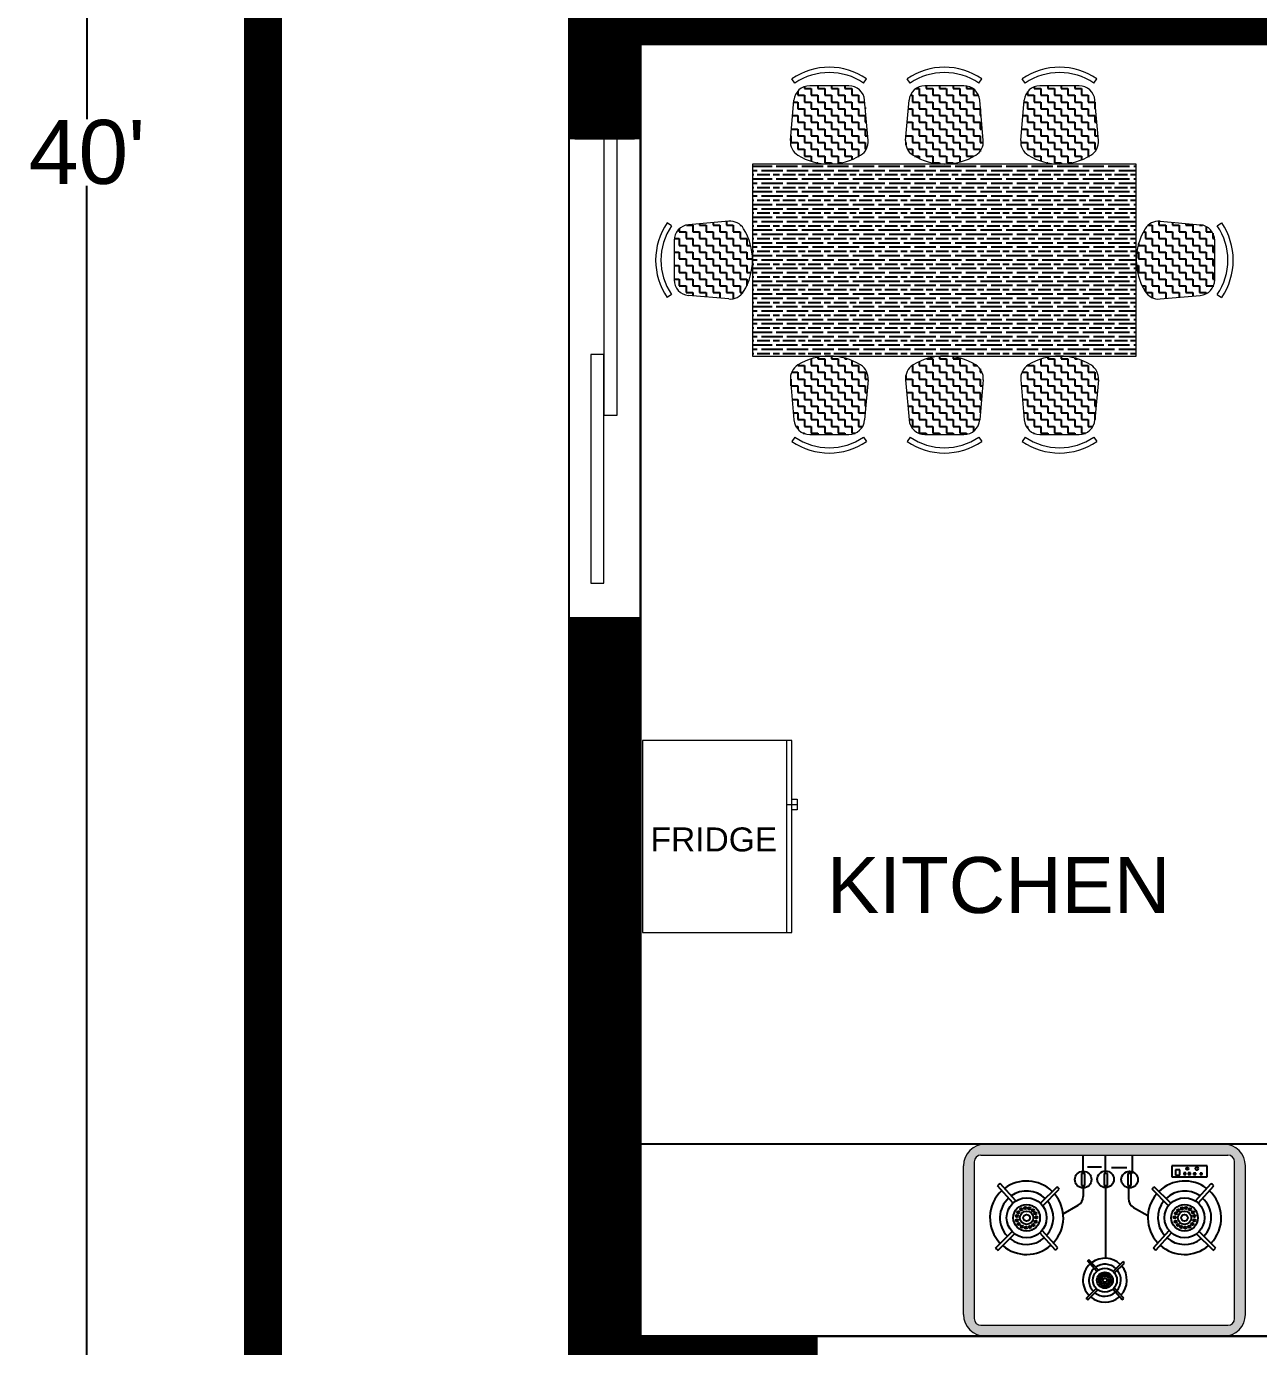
# Model space of a CAD drawing. Header units: inches. Extents: x 2718 to 3105, y 7857 to 8371.
# Drawn here: x 2717.6 to 2871.7, y 7954.3 to 8119.4 of the extents above; entities that cross this region are included whole.
import ezdxf

# ---------------------------------------------------------------- set-up
doc = ezdxf.new("R2010")
doc.units = ezdxf.units.IN
doc.header["$MEASUREMENT"] = 0
for name, color, linetype, lineweight in [('applience', 255, 'Continuous', 0), ('FURNITURE', 11, 'Continuous', 13), ('Text cabs', 253, 'Continuous', 9)]:
    doc.layers.add(name, color=color, linetype=linetype, lineweight=lineweight)
for name, color, linetype in [('DOOR', 130, 'Continuous'), ('kitchen technics', 250, 'Continuous'), ('OUTER WALL', 50, 'Continuous'), ('WALL', 212, 'Continuous'), ('windwo', 142, 'Continuous')]:
    doc.layers.add(name, color=color, linetype=linetype)
doc.styles.get("Standard").update_dxf_attribs({"font": 'arial.ttf'})
doc.dimstyles.get("Standard").update_dxf_attribs({"dimtxt": 8, "dimasz": 5, "dimexe": 0.18, "dimexo": 0.0625, "dimgap": 0.09, "dimtad": 0, "dimtih": 1, "dimtoh": 1, "dimdec": 1, "dimzin": 0, "dimdsep": 46, "dimlunit": 4, "dimtxsty": 'Standard', "dimcen": 0.09, "dimadec": 0, "dimazin": 0, "dimtfac": 1, "dimtdec": 1, "dimtofl": 0, "dimtmove": 0, "dimatfit": 3, "dimfxl": 8, "dimfxlon": 1, "dimtolj": 1, "dimtzin": 0, "dimarcsym": 0})

# ---------------------------------------------------------------- blocks, each defined once
blk = doc.blocks.new('21')
for p, q in [((2734.686, 1176.9954), (2734.6686, 1177.0209)), ((2735.0885, 1176.9954), (2735.1059, 1177.0209)), ((2735.002, 1176.9799), (2734.7725, 1176.9799)), ((2734.6595, 1176.6598), (2734.68, 1176.8951)), ((2735.115, 1176.6598), (2735.0945, 1176.8951)), ((2734.3248, 1176.5206), (2734.3248, 1174.2706)), ((2735.4498, 1176.5206), (2734.3248, 1176.5206)), ((2735.4498, 1174.2706), (2735.4498, 1176.5206)), ((2733.85, 1176.2718), (2733.8245, 1176.2893)), ((2734.1856, 1176.2983), (2733.9503, 1176.2779)), ((2735.5889, 1176.2983), (2735.8242, 1176.2779)), ((2735.9245, 1176.2718), (2735.95, 1176.2893)), ((2733.8655, 1176.1853), (2733.8655, 1175.9559)), ((2735.909, 1175.9559), (2735.909, 1176.1853)), ((2733.85, 1175.8694), (2733.8245, 1175.8519)), ((2734.1856, 1175.8429), (2733.9503, 1175.8634)), ((2735.5889, 1175.8429), (2735.8242, 1175.8634)), ((2735.9245, 1175.8694), (2735.95, 1175.8519)), ((2734.1856, 1175.6233), (2733.9503, 1175.6029)), ((2735.5889, 1175.6233), (2735.8242, 1175.6029)), ((2733.85, 1175.5968), (2733.8245, 1175.6143)), ((2735.9245, 1175.5968), (2735.95, 1175.6143)), ((2733.8655, 1175.5103), (2733.8655, 1175.2809)), ((2735.909, 1175.2809), (2735.909, 1175.5103)), ((2733.85, 1175.1944), (2733.8245, 1175.1769)), ((2734.1856, 1175.1679), (2733.9503, 1175.1884)), ((2735.5889, 1175.1679), (2735.8242, 1175.1884)), ((2735.9245, 1175.1944), (2735.95, 1175.1769)), ((2733.85, 1174.9218), (2733.8245, 1174.9393)), ((2734.1856, 1174.9483), (2733.9503, 1174.9279)), ((2735.5889, 1174.9483), (2735.8242, 1174.9279)), ((2735.9245, 1174.9218), (2735.95, 1174.9393)), ((2733.8655, 1174.8353), (2733.8655, 1174.6059)), ((2735.909, 1174.6059), (2735.909, 1174.8353)), ((2733.85, 1174.5194), (2733.8245, 1174.5019)), ((2734.1856, 1174.4929), (2733.9503, 1174.5134)), ((2735.5889, 1174.4929), (2735.8242, 1174.5134)), ((2735.9245, 1174.5194), (2735.95, 1174.5019)), ((2734.3248, 1174.2706), (2735.4498, 1174.2706)), ((2734.6595, 1174.1315), (2734.68, 1173.8962)), ((2735.115, 1174.1315), (2735.0945, 1173.8962)), ((2734.686, 1173.7959), (2734.6686, 1173.7703)), ((2734.7725, 1173.8114), (2735.002, 1173.8114)), ((2735.0885, 1173.7959), (2735.1059, 1173.7703))]:
    blk.add_line(p, q)
for centre, radius, start, end in [((2734.8873, 1176.7013), 0.3873, 55.61966, 124.38034), ((2734.8873, 1176.7013), 0.3563, 55.61966, 124.38034), ((2734.7725, 1176.887), 0.0929, 90, 175.03026), ((2735.002, 1176.887), 0.0929, 4.96974, 90), ((2734.7521, 1176.6517), 0.0929, 175.03026, 238.40697), ((2735.0224, 1176.6517), 0.0929, 301.59303, 4.96974), ((2734.8873, 1176.8715), 0.3509, 238.40697, 301.59303), ((2734.1441, 1176.0706), 0.3873, 145.61966, 214.38034), ((2734.1441, 1176.0706), 0.3563, 145.61966, 214.38034), ((2733.9584, 1176.1853), 0.0929, 94.96974, 180), ((2734.1936, 1176.2058), 0.0929, 31.59303, 94.96974), ((2733.9738, 1176.0706), 0.3509, 328.40697, 31.59303), ((2735.8007, 1176.0706), 0.3509, 148.40697, 211.59303), ((2735.5809, 1176.2058), 0.0929, 85.03026, 148.40697), ((2735.8161, 1176.1853), 0.0929, 0, 85.03026), ((2735.6304, 1176.0706), 0.3563, 325.61966, 34.38034), ((2735.6304, 1176.0706), 0.3873, 325.61966, 34.38034), ((2733.9584, 1175.9559), 0.0929, 180, 265.03026), ((2735.8161, 1175.9559), 0.0929, 274.96974, 0), ((2734.1936, 1175.9354), 0.0929, 265.03026, 328.40697), ((2735.5809, 1175.9354), 0.0929, 211.59303, 274.96974), ((2734.1936, 1175.5308), 0.0929, 31.59303, 94.96974), ((2735.5809, 1175.5308), 0.0929, 85.03026, 148.40697), ((2734.1441, 1175.3956), 0.3873, 145.61966, 214.38034), ((2734.1441, 1175.3956), 0.3563, 145.61966, 214.38034), ((2733.9584, 1175.5103), 0.0929, 94.96974, 180), ((2733.9738, 1175.3956), 0.3509, 328.40697, 31.59303), ((2735.8007, 1175.3956), 0.3509, 148.40697, 211.59303), ((2735.8161, 1175.5103), 0.0929, 0, 85.03026), ((2735.6304, 1175.3956), 0.3563, 325.61966, 34.38034), ((2735.6304, 1175.3956), 0.3873, 325.61966, 34.38034), ((2733.9584, 1175.2809), 0.0929, 180, 265.03026), ((2735.8161, 1175.2809), 0.0929, 274.96974, 0), ((2734.1936, 1175.2604), 0.0929, 265.03026, 328.40697), ((2735.5809, 1175.2604), 0.0929, 211.59303, 274.96974), ((2734.1441, 1174.7206), 0.3873, 145.61966, 214.38034), ((2734.1441, 1174.7206), 0.3563, 145.61966, 214.38034), ((2733.9584, 1174.8353), 0.0929, 94.96974, 180), ((2734.1936, 1174.8558), 0.0929, 31.59303, 94.96974), ((2735.5809, 1174.8558), 0.0929, 85.03026, 148.40697), ((2735.8161, 1174.8353), 0.0929, 0, 85.03026), ((2735.6304, 1174.7206), 0.3563, 325.61966, 34.38034), ((2735.6304, 1174.7206), 0.3873, 325.61966, 34.38034), ((2733.9738, 1174.7206), 0.3509, 328.40697, 31.59303), ((2735.8007, 1174.7206), 0.3509, 148.40697, 211.59303), ((2733.9584, 1174.6059), 0.0929, 180, 265.03026), ((2734.1936, 1174.5854), 0.0929, 265.03026, 328.40697), ((2735.5809, 1174.5854), 0.0929, 211.59303, 274.96974), ((2735.8161, 1174.6059), 0.0929, 274.96974, 0), ((2734.8873, 1173.9197), 0.3509, 58.40697, 121.59303), ((2734.7521, 1174.1395), 0.0929, 121.59303, 184.96974), ((2735.0224, 1174.1395), 0.0929, 355.03026, 58.40697), ((2734.7725, 1173.9042), 0.0929, 184.96974, 270), ((2735.002, 1173.9042), 0.0929, 270, 355.03026), ((2734.8873, 1174.09), 0.3873, 235.61966, 304.38034), ((2734.8873, 1174.09), 0.3563, 235.61966, 304.38034)]:
    blk.add_arc(centre, radius, start, end)
blk = doc.blocks.new('Gruppe-242')
at = {"color": 7, "linetype": 'Continuous', "lineweight": 18}
for p, q in [((0, -67.5), (90, -67.5)), ((30, -67.5), (30, -72.5)), ((27.5, -70), (27.5, -72.5)), ((27.5, -72.5), (32.5, -72.5)), ((32.5, -72.5), (32.5, -70))]:
    blk.add_line(p, q, dxfattribs=at)
blk.add_lwpolyline([(0, -70), (0, 0), (90, 0), (90, -70)], close=True, dxfattribs=at)
blk = doc.blocks.new('FRIDGE_DBL')
at = {"color": 7}
blk.add_blockref('Gruppe-242', (0, 0), dxfattribs=at)
blk = doc.blocks.new('*D49')
at = {"layer": 'Defpoints', "color": 0, "transparency": 16777216}
for p in [(2744.96, 8343.61), (2725.22, 7863.61), (2744.96, 7863.61)]:
    blk.add_point(p, dxfattribs=at)
at = {"layer": 'windwo', "color": 0, "lineweight": -2, "transparency": 16777216}
for p, q in [((2733.22, 8343.61), (2725.04, 8343.61)), ((2725.22, 8338.61), (2725.22, 8107.78)), ((2725.22, 7868.61), (2725.22, 8099.43)), ((2733.22, 7863.61), (2725.04, 7863.61))]:
    blk.add_line(p, q, dxfattribs=at)
at = {"layer": 'windwo', "color": 0, "transparency": 16777216}
for points in [[(2724.38, 8338.61), (2726.05, 8338.61), (2725.22, 8343.61)], [(2724.38, 7868.61), (2726.05, 7868.61), (2725.22, 7863.61)]]:
    blk.add_solid(points, dxfattribs=at)
at = {"layer": 'windwo', "color": 0, "transparency": 16777216, "insert": (2725.22, 8103.61), "char_height": 8, "attachment_point": 5}
blk.add_mtext("\\A1;40'", dxfattribs=at)

msp = doc.modelspace()

# ---------------------------------------------------------------- hatches: boundary and pattern name
at = {"layer": 'DOOR', "ltscale": 99, "true_color": 0x727430, "transparency": 33554664}
h = msp.add_hatch(dxfattribs=at)
h.set_pattern_fill('ZIGZAG', color=67, scale=0.266095, angle=-90)
h.set_pattern_definition([(270, (-2325.9715, 15637.5237), (0.84485054, -0.84485054), [0.84485054, -0.84485054]), (360, (-2325.9715, 15636.67885), (0.84485054, 0.84485054), [0.84485054, -0.84485054])])
h.paths.add_polyline_path([(2850.77, 8103.25, 0.283804), (2851.71, 8105.11), (2851.27, 8110.13, 0.389031), (2849.3, 8111.94), (2844.4, 8111.94, 0.389031), (2842.43, 8110.13), (2841.99, 8105.11, 0.283804), (2842.93, 8103.25, 0.282906)])
h.paths.add_polyline_path([(2851.71, 8075.17, 0.283804), (2850.77, 8077.03, 0.282906), (2842.93, 8077.03, 0.283804), (2841.99, 8075.17), (2842.43, 8070.15, 0.389031), (2844.4, 8068.34), (2849.3, 8068.34, 0.389031), (2851.27, 8070.15)])
h.paths.add_polyline_path([(2834.9, 8068.34, 0.389031), (2836.87, 8070.15), (2837.31, 8075.17, 0.283804), (2836.37, 8077.03, 0.282906), (2828.53, 8077.03, 0.283804), (2827.59, 8075.17), (2828.03, 8070.15, 0.389031), (2830, 8068.34)])
h.paths.add_polyline_path([(2820.5, 8068.34, 0.389031), (2822.47, 8070.15), (2822.91, 8075.17, 0.283804), (2821.97, 8077.03, 0.282906), (2814.13, 8077.03, 0.283804), (2813.19, 8075.17), (2813.63, 8070.15, 0.389031), (2815.6, 8068.34)])
h.paths.add_polyline_path([(2821.97, 8103.25, 0.283804), (2822.91, 8105.11), (2822.47, 8110.13, 0.389031), (2820.5, 8111.94), (2815.6, 8111.94, 0.389031), (2813.63, 8110.13), (2813.19, 8105.11, 0.283804), (2814.13, 8103.25, 0.282906)])
h.paths.add_polyline_path([(2830, 8111.94, 0.389031), (2828.03, 8110.13), (2827.59, 8105.11, 0.283804), (2828.53, 8103.25, 0.282906), (2836.37, 8103.25, 0.283804), (2837.31, 8105.11), (2836.87, 8110.13, 0.389031), (2834.9, 8111.94)])
at = {"layer": 'DOOR', "ltscale": 99, "true_color": 0x6c3932, "transparency": 33554664}
h = msp.add_hatch(dxfattribs=at)
h.set_pattern_fill('GOST_WOOD', color=17, scale=0.266095, angle=-90)
h.set_pattern_definition([(360, (-1938.6344, 16039.4926), (-4e-16, -1.59656795), [2.6609466, -0.5321893]), (360, (-1939.1666, 16038.9604), (-4e-16, -1.59656795), [1.59656795, -0.399142, 0.79828398, -0.399142]), (360, (-1939.9648, 16038.4282), (-4e-16, -1.59656795), [2.6609466, -0.5321893])])
h.paths.add_polyline_path([(2808.45, 8102.14), (2808.45, 8078.14), (2856.45, 8078.14), (2856.45, 8102.14)])
at = {"layer": 'DOOR', "ltscale": 99, "true_color": 0x727430, "transparency": 33554664}
h = msp.add_hatch(dxfattribs=at)
h.set_pattern_fill('ZIGZAG', color=67, scale=0.266095, angle=-90)
h.set_pattern_definition([(270, (-1938.6344, 16039.4926), (0.84485054, -0.84485054), [0.84485054, -0.84485054]), (360, (-1938.6344, 16038.6478), (0.84485054, 0.84485054), [0.84485054, -0.84485054])])
h.paths.add_polyline_path([(2864.44, 8085.72, 0.389031), (2866.25, 8087.69), (2866.25, 8092.59, 0.389031), (2864.44, 8094.56), (2859.42, 8095, 0.283804), (2857.56, 8094.06, 0.282906), (2857.56, 8086.22, 0.283804), (2859.42, 8085.28)])
h.paths.add_polyline_path([(2805.48, 8085.28, 0.283804), (2807.34, 8086.22, 0.282906), (2807.34, 8094.06, 0.283804), (2805.48, 8095), (2800.46, 8094.56, 0.389031), (2798.65, 8092.59), (2798.65, 8087.69, 0.389031), (2800.46, 8085.72)])
at = {"layer": 'WALL', "ltscale": 99, "true_color": 0x000000, "transparency": 33554664}
h = msp.add_hatch(color=18, dxfattribs=at)
h.dxf.hatch_style = 1
h.paths.add_polyline_path([(2867.37, 7955.61, 0.414214), (2870.09, 7958.33), (2870.09, 7976.89, 0.414214), (2867.37, 7979.61), (2837.55, 7979.61, 0.414214), (2834.83, 7976.89), (2834.83, 7958.33, 0.414214), (2837.55, 7955.61)])
h.paths.add_polyline_path([(2837.02, 7956.97, -0.414214), (2836.19, 7957.8), (2836.19, 7977.41, -0.414214), (2837.02, 7978.25), (2867.9, 7978.25, -0.414214), (2868.73, 7977.41), (2868.73, 7957.8, -0.414214), (2867.9, 7956.97)], flags=16)
h.paths.add_polyline_path([(2854.35, 7960.54, -0.374708), (2850.73, 7960.51), (2850.38, 7960.16, -0.019245), (2850.19, 7960.33), (2850.55, 7960.69, -0.42331), (2850.67, 7964.64), (2850.33, 7965.01, -0.019248), (2850.52, 7965.17), (2850.86, 7964.8, -0.169902), (2852.59, 7965.36), (2852.59, 7974.18, -0.407768), (2851.57, 7975.22, -1), (2853.66, 7975.22, -0.420688), (2852.59, 7974.18), (2852.59, 7965.36, -0.189088), (2854.44, 7964.58), (2854.8, 7964.93, -0.019245), (2854.97, 7964.75), (2854.62, 7964.39, -0.382892), (2854.53, 7960.72), (2854.87, 7960.34, -0.019248), (2854.68, 7960.17)], flags=0)
h.paths.add_polyline_path([(2851.02, 7962.6, -1), (2854.03, 7962.6, -1)], flags=0)
h.paths.add_polyline_path([(2851.52, 7962.6, -1), (2853.53, 7962.6, -1)], flags=0)
h.paths.add_polyline_path([(2852.02, 7962.6, -1), (2853.02, 7962.6, -1)], flags=0)
h.paths.add_polyline_path([(2858.88, 7966.36, -0.019248), (2858.58, 7966.65), (2859.14, 7967.27, -0.206832), (2857.9, 7970.69), (2856.11, 7971.71, -0.269608), (2855.48, 7972.8), (2855.48, 7974.15, -0.377456), (2854.56, 7975.18, -1), (2856.65, 7975.18, -0.451952), (2855.48, 7974.15), (2855.48, 7972.8, 0.269608), (2856.11, 7971.71), (2857.9, 7970.69, -0.163139), (2859, 7973.4), (2858.41, 7973.99, -0.019245), (2858.69, 7974.29), (2859.28, 7973.7, -0.370906), (2865.26, 7974.07), (2865.82, 7974.69, -0.019248), (2866.14, 7974.42), (2865.58, 7973.8, -0.42331), (2865.78, 7967.22), (2866.37, 7966.63, -0.019245), (2866.06, 7966.34), (2865.47, 7966.93, -0.374708), (2859.44, 7966.98)], flags=0)
h.paths.add_polyline_path([(2859.98, 7970.41, -1), (2864.99, 7970.41, -1)], flags=0)
h.paths.add_polyline_path([(2860.81, 7970.41, -1), (2864.15, 7970.41, -1)], flags=0)
h.paths.add_polyline_path([(2846.64, 7966.65, -0.019248), (2846.33, 7966.36), (2845.78, 7966.98, -0.374708), (2839.75, 7966.93), (2839.15, 7966.34, -0.019245), (2838.85, 7966.63), (2839.44, 7967.22, -0.42331), (2839.64, 7973.8), (2839.08, 7974.42, -0.019248), (2839.4, 7974.69), (2839.96, 7974.07, -0.370906), (2845.93, 7973.7), (2846.53, 7974.29, -0.019245), (2846.81, 7973.99), (2846.22, 7973.4, -0.15129), (2847.3, 7970.9), (2849.18, 7971.99, 0.268341), (2849.81, 7973.07), (2849.81, 7974.14, -0.4183), (2848.75, 7975.18, -1), (2850.84, 7975.18, -0.410139), (2849.81, 7974.14), (2849.81, 7973.07, -0.268341), (2849.18, 7971.99), (2847.3, 7970.9, -0.21892), (2846.08, 7967.27)], flags=0)
h.paths.add_polyline_path([(2840.23, 7970.41, -1), (2845.24, 7970.41, -1)], flags=0)
h.paths.add_polyline_path([(2855.8, 7974.46), (2855.38, 7974.46), (2855.38, 7975.96), (2855.8, 7975.96)], flags=0)
h.paths.add_polyline_path([(2852.84, 7974.45), (2852.43, 7974.45), (2852.43, 7975.95), (2852.84, 7975.95)], flags=0)
h.paths.add_polyline_path([(2841.06, 7970.41, -1), (2844.4, 7970.41, -1)], flags=0)
h.paths.add_polyline_path([(2860.88, 7975.54), (2860.88, 7976.89), (2865.31, 7976.89), (2865.31, 7975.54)], flags=0)
h.paths.add_polyline_path([(2861.35, 7975.75), (2861.35, 7976.39), (2861.9, 7976.39), (2861.9, 7975.75)], flags=0)
h.paths.add_polyline_path([(2850.02, 7974.46), (2849.61, 7974.46), (2849.61, 7975.96), (2850.02, 7975.96)], flags=0)
h.paths.add_polyline_path([(2841.9, 7970.41, -1), (2843.57, 7970.41, -1)], flags=0)
h.paths.add_polyline_path([(2862.38, 7975.82), (2862.38, 7976.03), (2862.64, 7976.03), (2862.64, 7975.82)], flags=0)
h.paths.add_polyline_path([(2862.95, 7975.84), (2862.95, 7976.01), (2863.21, 7976.01), (2863.21, 7975.84)], flags=0)
h.paths.add_polyline_path([(2863.59, 7975.84), (2863.59, 7975.99), (2863.88, 7975.99), (2863.88, 7975.84)], flags=0)
h.paths.add_polyline_path([(2864.43, 7975.84), (2864.43, 7975.99), (2864.68, 7975.99), (2864.68, 7975.84)], flags=0)
at = {"layer": 'windwo', "true_color": 0x136734}
h = msp.add_hatch(dxfattribs=at)
h.set_pattern_fill('ANSI31', color=116)
h.paths.add_polyline_path([(2794.46, 8169.61), (2914.46, 8169.61), (2914.46, 8151.61), (2918.96, 8151.61), (2918.96, 8174.11), (2794.46, 8174.11), (2794.46, 8192.11), (2785.46, 8192.11), (2785.46, 8105.36), (2794.46, 8105.36), (2794.46, 8117.11), (2914.46, 8117.11), (2914.46, 8111.11), (2918.96, 8111.11), (2918.96, 8121.61), (2794.46, 8121.61)], flags=17)
h.paths.add_polyline_path([(2794.46, 8033.61), (2794.46, 8045.36), (2785.46, 8045.36), (2785.46, 7868.11), (2749.46, 7868.11), (2749.46, 8339.11), (3095.96, 8339.11), (3095.96, 8315.11), (3082.46, 8315.11), (3082.46, 8306.11), (3095.96, 8306.11), (3095.96, 7863.61), (3104.96, 7863.61), (3104.96, 8343.61), (2744.96, 8343.61), (2744.96, 7863.61), (2951.96, 7863.61), (2951.96, 7868.11), (2794.46, 7868.11), (2794.46, 7946.61), (2816.46, 7946.61), (2816.46, 7955.61), (2794.46, 7955.61)])
h.paths.add_polyline_path([(2983.46, 8041.61), (2966.96, 8041.61), (2966.96, 8032.61), (2983.46, 8032.61)], flags=17)
h.paths.add_polyline_path([(3095.96, 8041.61), (3079.46, 8041.61), (3079.46, 8032.61), (3095.96, 8032.61)], flags=17)
h.paths.add_polyline_path([(2918.96, 8051.11), (2914.46, 8051.11), (2914.46, 8038.11), (2898.1, 8038.11, -0.011653), (2897.4, 8038.11), (2873.81, 8038.11), (2873.81, 8033.61), (2910.46, 8033.61), (2910.46, 8030.93, -0.081282), (2910.47, 8030.14), (2910.47, 8018.73), (2910.47, 7981.73), (2910.46, 7955.61), (2888.46, 7955.61), (2888.46, 7946.61), (2918.96, 7946.61)], flags=17)
h.paths.add_polyline_path([(2918.96, 8306.11), (2986.46, 8306.11), (2986.46, 8315.11), (2785.46, 8315.11), (2785.46, 8288.11), (2794.46, 8288.11), (2794.46, 8306.11), (2914.46, 8306.11), (2914.46, 8216.11), (2972.96, 8216.11), (2972.96, 8276.11), (2968.46, 8276.11), (2968.46, 8220.61), (2918.96, 8220.61)], flags=17)
h.paths.add_polyline_path([(3095.96, 8174.11), (2969.96, 8174.11), (2969.96, 8169.61), (3095.96, 8169.61)], flags=17)

# ---------------------------------------------------------------- linework, layer by layer
for p, q in [((2744.96, 8343.61), (2744.96, 7863.61)), ((2749.46, 8339.11), (2749.46, 7868.11)), ((2785.46, 8315.11), (2785.46, 7868.11)), ((2914.46, 8117.11), (2794.46, 8117.11)), ((2794.46, 8117.11), (2794.46, 8033.61)), ((2794.46, 8038.11), (2794.46, 8117.11)), ((2794.46, 8105.36), (2785.46, 8105.36)), ((2794.46, 8045.36), (2785.46, 8045.36)), ((2794.46, 8033.61), (2794.46, 7955.61)), ((2886.46, 7979.61), (2794.46, 7979.61)), ((2910.46, 7955.61), (2794.46, 7955.61))]:
    msp.add_line(p, q)
at = {"color": 8}
for p, q in [((2849.79, 7975.96), (2849.79, 7978.25)), ((2852.61, 7975.95), (2852.61, 7978.25)), ((2855.98, 7975.96), (2855.98, 7978.25)), ((2849.61, 7975.96), (2849.61, 7974.46)), ((2850.02, 7975.96), (2849.61, 7975.96)), ((2850.02, 7974.46), (2850.02, 7975.96)), ((2850.35, 7976.76), (2852.1, 7976.76)), ((2852.43, 7975.95), (2852.43, 7974.45)), ((2852.84, 7975.95), (2852.43, 7975.95)), ((2852.84, 7974.45), (2852.84, 7975.95)), ((2853.36, 7976.71), (2855.27, 7976.71)), ((2855.38, 7975.96), (2855.38, 7974.46)), ((2855.8, 7975.96), (2855.38, 7975.96)), ((2855.8, 7974.46), (2855.8, 7975.96)), ((2860.88, 7976.89), (2860.88, 7975.54)), ((2865.31, 7976.89), (2860.88, 7976.89)), ((2860.88, 7975.54), (2865.31, 7975.54)), ((2861.35, 7976.39), (2861.35, 7975.75)), ((2861.9, 7976.39), (2861.35, 7976.39)), ((2861.35, 7975.75), (2861.9, 7975.75)), ((2861.9, 7975.75), (2861.9, 7976.39)), ((2862.38, 7976.03), (2862.38, 7975.82)), ((2862.64, 7976.03), (2862.38, 7976.03)), ((2862.38, 7975.82), (2862.64, 7975.82)), ((2862.64, 7975.82), (2862.64, 7976.03)), ((2862.95, 7976.01), (2862.95, 7975.84)), ((2863.21, 7976.01), (2862.95, 7976.01)), ((2862.95, 7975.84), (2863.21, 7975.84)), ((2863.21, 7975.84), (2863.21, 7976.01)), ((2863.59, 7975.99), (2863.59, 7975.84)), ((2863.88, 7975.99), (2863.59, 7975.99)), ((2863.59, 7975.84), (2863.88, 7975.84)), ((2863.88, 7975.84), (2863.88, 7975.99)), ((2864.43, 7975.99), (2864.43, 7975.84)), ((2864.68, 7975.99), (2864.43, 7975.99)), ((2864.43, 7975.84), (2864.68, 7975.84)), ((2864.68, 7975.84), (2864.68, 7975.99)), ((2865.31, 7975.54), (2865.31, 7976.89)), ((2841.03, 7972.25), (2839.08, 7974.42)), ((2841.36, 7972.51), (2839.4, 7974.69)), ((2844.46, 7972.23), (2846.53, 7974.29)), ((2844.74, 7971.91), (2846.81, 7973.99)), ((2849.61, 7974.46), (2850.02, 7974.46)), ((2849.81, 7974.14), (2849.81, 7973.07)), ((2852.43, 7974.45), (2852.84, 7974.45)), ((2852.59, 7974.18), (2852.59, 7965.36)), ((2855.38, 7974.46), (2855.8, 7974.46)), ((2855.48, 7974.15), (2855.48, 7972.8)), ((2860.48, 7971.91), (2858.41, 7973.99)), ((2860.76, 7972.23), (2858.69, 7974.29)), ((2863.85, 7972.51), (2865.82, 7974.69)), ((2864.18, 7972.25), (2866.14, 7974.42)), ((2847.3, 7970.9), (2849.18, 7971.99)), ((2856.11, 7971.71), (2857.9, 7970.69)), ((2846.64, 7966.65), (2844.67, 7968.83)), ((2858.58, 7966.65), (2860.54, 7968.83)), ((2838.85, 7966.63), (2840.92, 7968.69)), ((2839.15, 7966.34), (2841.23, 7968.41)), ((2846.33, 7966.36), (2844.38, 7968.53)), ((2858.88, 7966.36), (2860.84, 7968.53)), ((2866.06, 7966.34), (2863.99, 7968.41)), ((2866.37, 7966.63), (2864.3, 7968.69)), ((2851.5, 7963.71), (2850.33, 7965.01)), ((2851.7, 7963.86), (2850.52, 7965.17)), ((2853.56, 7963.69), (2854.8, 7964.93)), ((2853.73, 7963.51), (2854.97, 7964.75)), ((2850.19, 7960.33), (2851.43, 7961.57)), ((2850.38, 7960.16), (2851.62, 7961.4)), ((2854.68, 7960.17), (2853.51, 7961.47)), ((2854.87, 7960.34), (2853.69, 7961.65))]:
    msp.add_line(p, q, dxfattribs=at)
at = {"ltscale": 99}
for points in [[(2786.21, 8105.36), (2793.71, 8105.36)], [(2793.71, 8045.36), (2786.21, 8045.36)]]:
    msp.add_lwpolyline(points, dxfattribs=at)
at = {"color": 8}
for centre, radius in [((2849.8, 7975.18), 1.04), ((2852.61, 7975.22), 1.04), ((2855.61, 7975.18), 1.04), ((2862.82, 7976.55), 0.153), ((2864.01, 7976.56), 0.19), ((2842.73, 7970.41), 2.5), ((2842.73, 7970.41), 1.67), ((2862.48, 7970.41), 2.5), ((2862.48, 7970.41), 1.67), ((2841.51, 7970.62), 0.149), ((2841.7, 7971.09), 0.149), ((2842.73, 7970.41), 0.834), ((2842.07, 7971.45), 0.149), ((2842.73, 7970.41), 0.417), ((2842.55, 7971.62), 0.149), ((2843.06, 7971.59), 0.149), ((2843.51, 7971.35), 0.149), ((2843.83, 7970.95), 0.149), ((2843.95, 7970.45), 0.149), ((2861.26, 7970.45), 0.149), ((2861.39, 7970.95), 0.149), ((2861.71, 7971.35), 0.149), ((2862.48, 7970.41), 0.834), ((2862.16, 7971.59), 0.149), ((2862.48, 7970.41), 0.417), ((2862.67, 7971.62), 0.149), ((2863.15, 7971.45), 0.149), ((2863.52, 7971.09), 0.149), ((2863.71, 7970.62), 0.149), ((2841.52, 7970.1), 0.149), ((2841.75, 7969.64), 0.149), ((2842.14, 7969.31), 0.149), ((2842.64, 7969.17), 0.149), ((2843.14, 7969.24), 0.149), ((2843.58, 7969.52), 0.149), ((2843.86, 7969.94), 0.149), ((2861.35, 7969.94), 0.149), ((2861.64, 7969.52), 0.149), ((2862.07, 7969.24), 0.149), ((2862.58, 7969.17), 0.149), ((2863.07, 7969.31), 0.149), ((2863.47, 7969.64), 0.149), ((2863.69, 7970.1), 0.149), ((2852.52, 7962.6), 1.5), ((2852.52, 7962.6), 1), ((2851.79, 7962.73), 0.0895), ((2851.8, 7962.42), 0.0895), ((2851.9, 7963.01), 0.0895), ((2851.93, 7962.14), 0.0895), ((2852.52, 7962.6), 0.501), ((2852.12, 7963.23), 0.0895), ((2852.52, 7962.6), 0.25), ((2852.41, 7963.33), 0.0895), ((2852.72, 7963.31), 0.0895), ((2852.99, 7963.17), 0.0895), ((2853.18, 7962.92), 0.0895), ((2853.2, 7962.32), 0.0895), ((2853.26, 7962.63), 0.0895), ((2852.17, 7961.94), 0.0895), ((2852.47, 7961.86), 0.0895), ((2852.77, 7961.9), 0.0895), ((2853.03, 7962.07), 0.0895)]:
    msp.add_circle(centre, radius, dxfattribs=at)
for centre, radius, start, end in [((2842.73, 7970.41), 4.59, 132.3864, 224.16), ((2842.73, 7970.41), 5.42, 127.9104, 132.3212), ((2842.73, 7970.41), 4.59, 45.7716, 127.1721), ((2842.73, 7970.41), 3.34, 46.0739, 125.3689), ((2842.73, 7970.41), 5.42, 41.2377, 45.6477), ((2862.48, 7970.41), 5.42, 134.3523, 138.7623), ((2862.48, 7970.41), 4.59, 52.8279, 134.2284), ((2862.48, 7970.41), 3.34, 54.6311, 133.9261), ((2862.48, 7970.41), 4.59, 315.84, 47.6136), ((2862.48, 7970.41), 5.42, 47.6788, 52.0896), ((2842.73, 7970.41), 3.34, 132.5454, 223.8578), ((2842.73, 7970.41), 3.34, 318.5561, 38.9005), ((2842.73, 7970.41), 4.59, 316.7529, 40.5586), ((2848.56, 7973.07), 1.25, 299.9161, 0), ((2856.73, 7972.8), 1.25, 180, 240.3535), ((2862.48, 7970.41), 4.59, 139.4414, 223.2471), ((2862.48, 7970.41), 3.34, 141.0995, 221.4439), ((2862.48, 7970.41), 3.34, 316.1422, 47.4546), ((2842.73, 7970.41), 3.34, 231.0312, 311.3796), ((2862.48, 7970.41), 3.34, 228.6204, 308.9688), ((2842.73, 7970.41), 5.42, 224.284, 228.694), ((2842.73, 7970.41), 4.59, 229.3731, 311.5386), ((2842.73, 7970.41), 5.42, 311.6038, 316.0145), ((2862.48, 7970.41), 5.42, 223.9855, 228.3962), ((2862.48, 7970.41), 4.59, 228.4614, 310.6269), ((2862.48, 7970.41), 5.42, 311.306, 315.716), ((2852.52, 7962.6), 2.75, 132.3864, 224.16), ((2852.52, 7962.6), 3.25, 127.9104, 132.3212), ((2852.52, 7962.6), 2, 132.5454, 223.8578), ((2852.52, 7962.6), 2.75, 45.7716, 127.1721), ((2852.52, 7962.6), 2, 46.0739, 125.3689), ((2852.52, 7962.6), 2, 318.5561, 38.9005), ((2852.52, 7962.6), 2.75, 316.7529, 40.5586), ((2852.52, 7962.6), 3.25, 41.2377, 45.6477), ((2852.52, 7962.6), 2.75, 229.3731, 311.5386), ((2852.52, 7962.6), 2, 231.0312, 311.3796), ((2852.52, 7962.6), 3.25, 224.284, 228.694), ((2852.52, 7962.6), 3.25, 311.6038, 316.0145)]:
    msp.add_arc(centre, radius, start, end, dxfattribs=at)
at = {"layer": 'applience'}
for points in [[(2789.87, 8070.77), (2791.54, 8070.77), (2791.54, 8105.36), (2789.87, 8105.36)], [(2788.21, 8049.75), (2789.87, 8049.75), (2789.87, 8078.34), (2788.21, 8078.34)]]:
    msp.add_lwpolyline(points, close=True, dxfattribs=at)
at = {"layer": 'Text cabs'}
for p, q in [((2837.55, 7979.61), (2867.37, 7979.61)), ((2836.19, 7957.8), (2836.19, 7977.41)), ((2837.02, 7978.25), (2867.9, 7978.25)), ((2868.73, 7957.8), (2868.73, 7977.41)), ((2834.83, 7958.33), (2834.83, 7976.89)), ((2870.09, 7958.33), (2870.09, 7976.89)), ((2837.02, 7956.97), (2867.9, 7956.97)), ((2837.55, 7955.61), (2867.37, 7955.61))]:
    msp.add_line(p, q, dxfattribs=at)
for centre, radius, start, end in [((2837.55, 7976.89), 2.72, 90, 180), ((2867.37, 7976.89), 2.72, 0, 90), ((2837.02, 7977.41), 0.834, 90, 180), ((2867.9, 7977.41), 0.834, 0, 90), ((2837.55, 7958.33), 2.72, 180, 270), ((2837.02, 7957.8), 0.834, 180, 270), ((2867.37, 7958.33), 2.72, 270, 0), ((2867.9, 7957.8), 0.834, 270, 0)]:
    msp.add_arc(centre, radius, start, end, dxfattribs=at)
at = {"layer": 'windwo'}
msp.add_line((2816.46, 7955.61), (2816.46, 7946.61), dxfattribs=at)
at = {"layer": 'windwo', "ltscale": 99}
msp.add_lwpolyline([(2888.46, 7946.61), (2816.46, 7946.61), (2816.46, 7955.61), (2888.46, 7955.61)], close=True, dxfattribs=at)

# ---------------------------------------------------------------- block references
at = {"layer": 'FURNITURE', "xscale": 21.33333333332704, "yscale": 21.33333333332704, "zscale": 21.33333333332704, "rotation": 270}
msp.add_blockref('21', (-22242.66, 66434.4), dxfattribs=at)
at = {"layer": 'kitchen technics', "color": 18, "true_color": 0x000000, "xscale": -0.2666666666666613, "yscale": 0.2666666666666613, "zscale": 0.2666666666666613, "rotation": 90}
msp.add_blockref('FRIDGE_DBL', (2794.71, 8030.06), dxfattribs=at)

# ---------------------------------------------------------------- texts
at = {"layer": 'FURNITURE', "insert": (2774.88, 8019.21), "char_height": 3, "attachment_point": 1}
msp.add_mtext_dynamic_manual_height_columns('\\pxqc;FRIDGE', width=57.4738, gutter_width=1, heights=[0], dxfattribs=at)
at = {"layer": 'OUTER WALL', "linetype": 'Continuous', "insert": (2817.77, 8015.51), "char_height": 7, "attachment_point": 1}
msp.add_mtext_dynamic_manual_height_columns('KITCHEN', width=64.1053, gutter_width=1, heights=[0], dxfattribs=at)

# ---------------------------------------------------------------- dimensions: what is measured, and where the dimension line sits
at = {"layer": 'windwo'}
dim = msp.add_linear_dim(base=(2725.22, 7863.61), p1=(2744.96, 8343.61), p2=(2744.96, 7863.61), angle=90, dimstyle='Standard', dxfattribs=at)
dim.commit()
dim.dimension.update_dxf_attribs({"geometry": '*D49', "text_midpoint": (2725.22, 8103.61)})

doc.saveas('drawing.dxf')
